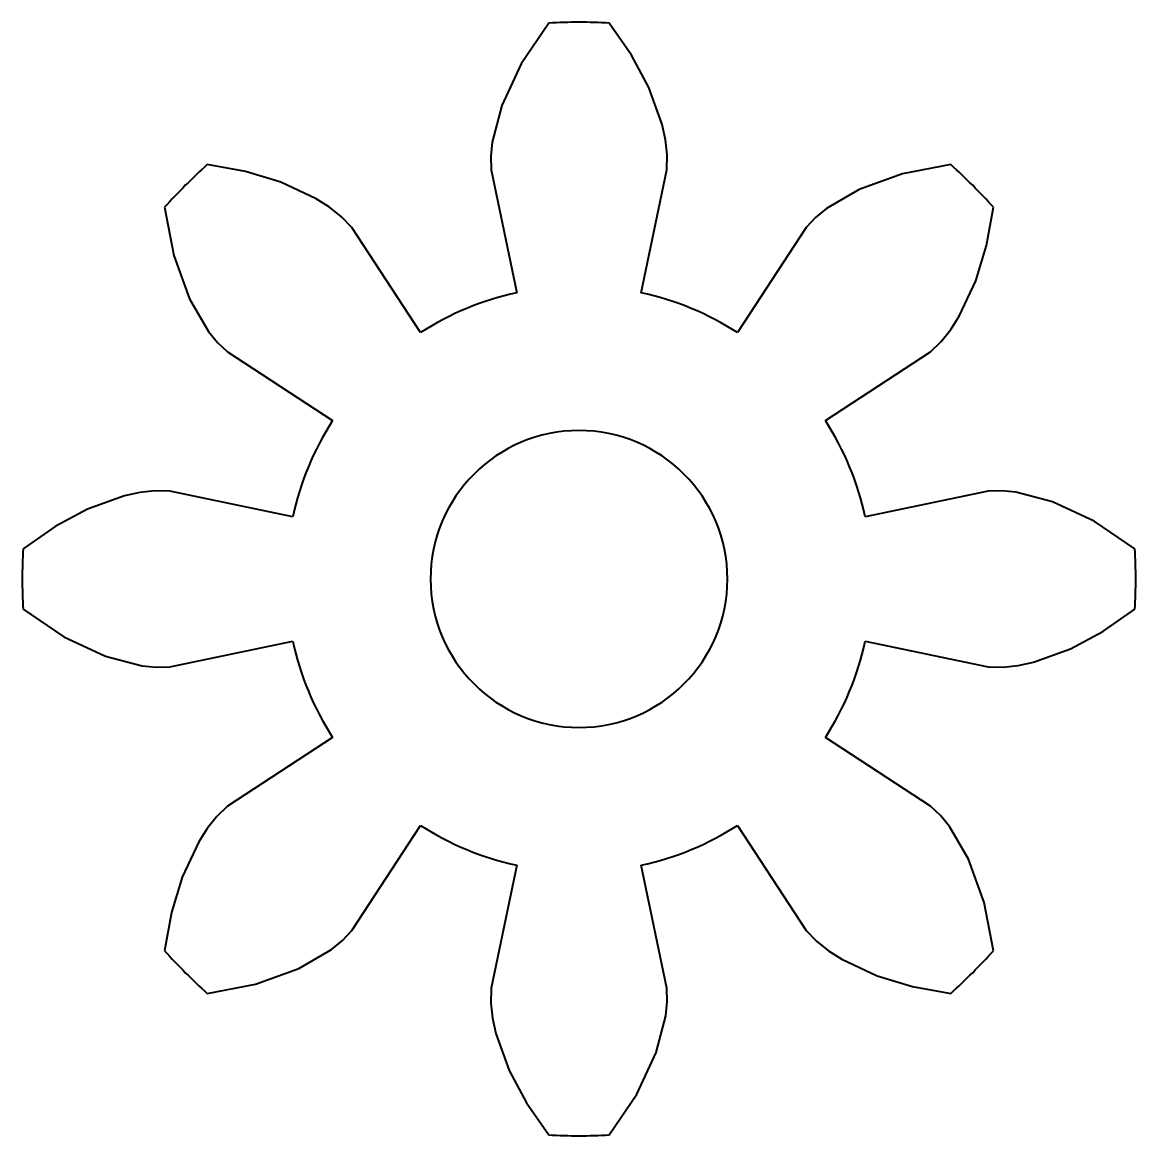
# Model space of a CAD drawing. Header units: inches. Extents: x -1.5 to 1.5, y -1.5 to 1.5.
import ezdxf

# ---------------------------------------------------------------- set-up
doc = ezdxf.new("R2010")
doc.units = ezdxf.units.IN
doc.header["$MEASUREMENT"] = 0
doc.layers.add('Visible', color=7, linetype='Continuous', lineweight=40)

msp = doc.modelspace()

# ---------------------------------------------------------------- linework, layer by layer
at = {"layer": 'Visible'}
for p, q in [((-0.2364, 1.1026, 1), (-0.1674, 0.7712, 1)), ((0.1674, 0.7712, 1), (0.2364, 1.1026, 1)), ((-0.427, 0.6637, 1), (-0.6124, 0.9468, 1)), ((0.6124, 0.9468, 1), (0.427, 0.6637, 1)), ((-0.9468, 0.6124, 1), (-0.6637, 0.427, 1)), ((0.6637, 0.427, 1), (0.9468, 0.6124, 1)), ((-0.7712, 0.1674, 1), (-1.1026, 0.2364, 1)), ((1.1026, 0.2364, 1), (0.7712, 0.1674, 1)), ((-1.1026, -0.2364, 1), (-0.7712, -0.1674, 1)), ((0.7712, -0.1674, 1), (1.1026, -0.2364, 1)), ((-0.6637, -0.427, 1), (-0.9468, -0.6124, 1)), ((0.9468, -0.6124, 1), (0.6637, -0.427, 1)), ((-0.6124, -0.9468, 1), (-0.427, -0.6637, 1)), ((0.427, -0.6637, 1), (0.6124, -0.9468, 1)), ((-0.1674, -0.7712, 1), (-0.2364, -1.1026, 1)), ((0.2364, -1.1026, 1), (0.1674, -0.7712, 1))]:
    msp.add_line(p, q, dxfattribs=at)
for points in [[(-0.0811, 1.4978, 0), (-0.1555, 1.3879, 0), (-0.2081, 1.2757, 0), (-0.2341, 1.1774, 0), (-0.2378, 1.1395, 0), (-0.2364, 1.1026, 0)], [(0.2364, 1.1026, 0), (0.2377, 1.1425, 0), (0.2331, 1.1835, 0), (0.224, 1.225, 0), (0.1883, 1.3239, 0), (0.1413, 1.4118, 0), (0.0811, 1.4978, 0)], [(-0.6124, 0.9468, 0), (-0.6398, 0.9759, 0), (-0.6721, 1.0016, 0), (-0.7078, 1.0246, 0), (-0.803, 1.0693, 0), (-0.8983, 1.0982, 0), (-1.0017, 1.1165, 0)], [(1.0017, 1.1165, 0), (0.8714, 1.0914, 0), (0.7549, 1.0492, 0), (0.667, 0.998, 0), (0.6376, 0.9739, 0), (0.6124, 0.9468, 0)], [(-1.1165, 1.0017, 0), (-1.0914, 0.8714, 0), (-1.0492, 0.7549, 0), (-0.998, 0.667, 0), (-0.9739, 0.6376, 0), (-0.9468, 0.6124, 0)], [(0.9468, 0.6124, 0), (0.9759, 0.6398, 0), (1.0016, 0.6721, 0), (1.0246, 0.7078, 0), (1.0693, 0.803, 0), (1.0982, 0.8983, 0), (1.1165, 1.0017, 0)], [(-1.1026, 0.2364, 0), (-1.1425, 0.2377, 0), (-1.1835, 0.2331, 0), (-1.225, 0.224, 0), (-1.3239, 0.1883, 0), (-1.4118, 0.1413, 0), (-1.4978, 0.0811, 0)], [(1.4978, 0.0811, 0), (1.3879, 0.1555, 0), (1.2757, 0.2081, 0), (1.1774, 0.2341, 0), (1.1395, 0.2378, 0), (1.1026, 0.2364, 0)], [(-1.4978, -0.0811, 0), (-1.3879, -0.1555, 0), (-1.2757, -0.2081, 0), (-1.1774, -0.2341, 0), (-1.1395, -0.2378, 0), (-1.1026, -0.2364, 0)], [(1.1026, -0.2364, 0), (1.1425, -0.2377, 0), (1.1835, -0.2331, 0), (1.225, -0.224, 0), (1.3239, -0.1883, 0), (1.4118, -0.1413, 0), (1.4978, -0.0811, 0)], [(-0.9468, -0.6124, 0), (-0.9759, -0.6398, 0), (-1.0016, -0.6721, 0), (-1.0246, -0.7078, 0), (-1.0693, -0.803, 0), (-1.0982, -0.8983, 0), (-1.1165, -1.0017, 0)], [(1.1165, -1.0017, 0), (1.0914, -0.8714, 0), (1.0492, -0.7549, 0), (0.998, -0.667, 0), (0.9739, -0.6376, 0), (0.9468, -0.6124, 0)], [(-1.0017, -1.1165, 0), (-0.8714, -1.0914, 0), (-0.7549, -1.0492, 0), (-0.667, -0.998, 0), (-0.6376, -0.9739, 0), (-0.6124, -0.9468, 0)], [(0.6124, -0.9468, 0), (0.6398, -0.9759, 0), (0.6721, -1.0016, 0), (0.7078, -1.0246, 0), (0.803, -1.0693, 0), (0.8983, -1.0982, 0), (1.0017, -1.1165, 0)], [(-0.2364, -1.1026, 0), (-0.2377, -1.1425, 0), (-0.2331, -1.1835, 0), (-0.224, -1.225, 0), (-0.1883, -1.3239, 0), (-0.1413, -1.4118, 0), (-0.0811, -1.4978, 0)], [(0.0811, -1.4978, 0), (0.1555, -1.3879, 0), (0.2081, -1.2757, 0), (0.2341, -1.1774, 0), (0.2378, -1.1395, 0), (0.2364, -1.1026, 0)]]:
    msp.add_polyline3d(points, dxfattribs=at)
at = {"layer": 'Visible', "extrusion": (0, 0, -1)}
msp.add_circle((0, 0, -1), 0.4, dxfattribs=at)
at = {"layer": 'Visible'}
for radius, start, end in [(1.5, 86.8988, 93.1012), (1.5, 131.8988, 138.1012), (1.5, 41.8988, 48.1012), (0.7892, 102.2487, 122.7513), (0.7892, 57.2487, 77.7513), (0.7892, 147.2487, 167.7513), (0.7892, 12.2487, 32.7513), (1.5, 176.8988, 183.1012), (1.5, 356.8988, 3.1012), (0.7892, 192.2487, 212.7513), (0.7892, 327.2487, 347.7513), (0.7892, 237.2487, 257.7513), (0.7892, 282.2487, 302.7513), (1.5, 221.8988, 228.1012), (1.5, 311.8988, 318.1012), (1.5, 266.8988, 273.1012)]:
    msp.add_arc((0, 0, 1), radius, start, end, dxfattribs=at)

doc.saveas('drawing.dxf')
